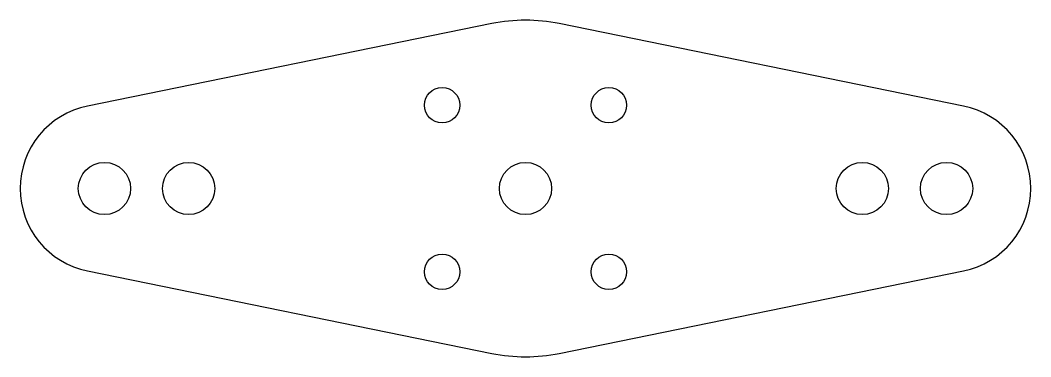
# Model space of a CAD drawing. Header units: millimetres. Extents: x -60 to 60, y -20 to 20.
import ezdxf

# ---------------------------------------------------------------- set-up
doc = ezdxf.new("R2010")
doc.units = ezdxf.units.MM

msp = doc.modelspace()

# ---------------------------------------------------------------- linework, layer by layer
at = {"color": 7, "linetype": 'Continuous', "lineweight": 25}
for p, q in [((-4, 19.6), (-52, 9.8)), ((52, 9.8), (4, 19.6)), ((-52, -9.8), (-4, -19.6)), ((4, -19.6), (52, -9.8))]:
    msp.add_line(p, q, dxfattribs=at)
for centre, radius in [((-9.9, 9.9), 2.1), ((9.9, 9.9), 2.1), ((-50, 0), 3.1), ((-40, 0), 3.1), ((0, 0), 3.1), ((40, 0), 3.1), ((50, 0), 3.1), ((-9.9, -9.9), 2.1), ((9.9, -9.9), 2.1)]:
    msp.add_circle(centre, radius, dxfattribs=at)
for centre, radius, start, end in [((0, 0), 20, 78.463, 101.537), ((-50, 0), 10, 101.537, 258.463), ((50, 0), 10, 281.537, 78.463), ((0, 0), 20, 258.463, 281.537)]:
    msp.add_arc(centre, radius, start, end, dxfattribs=at)

doc.saveas('drawing.dxf')
